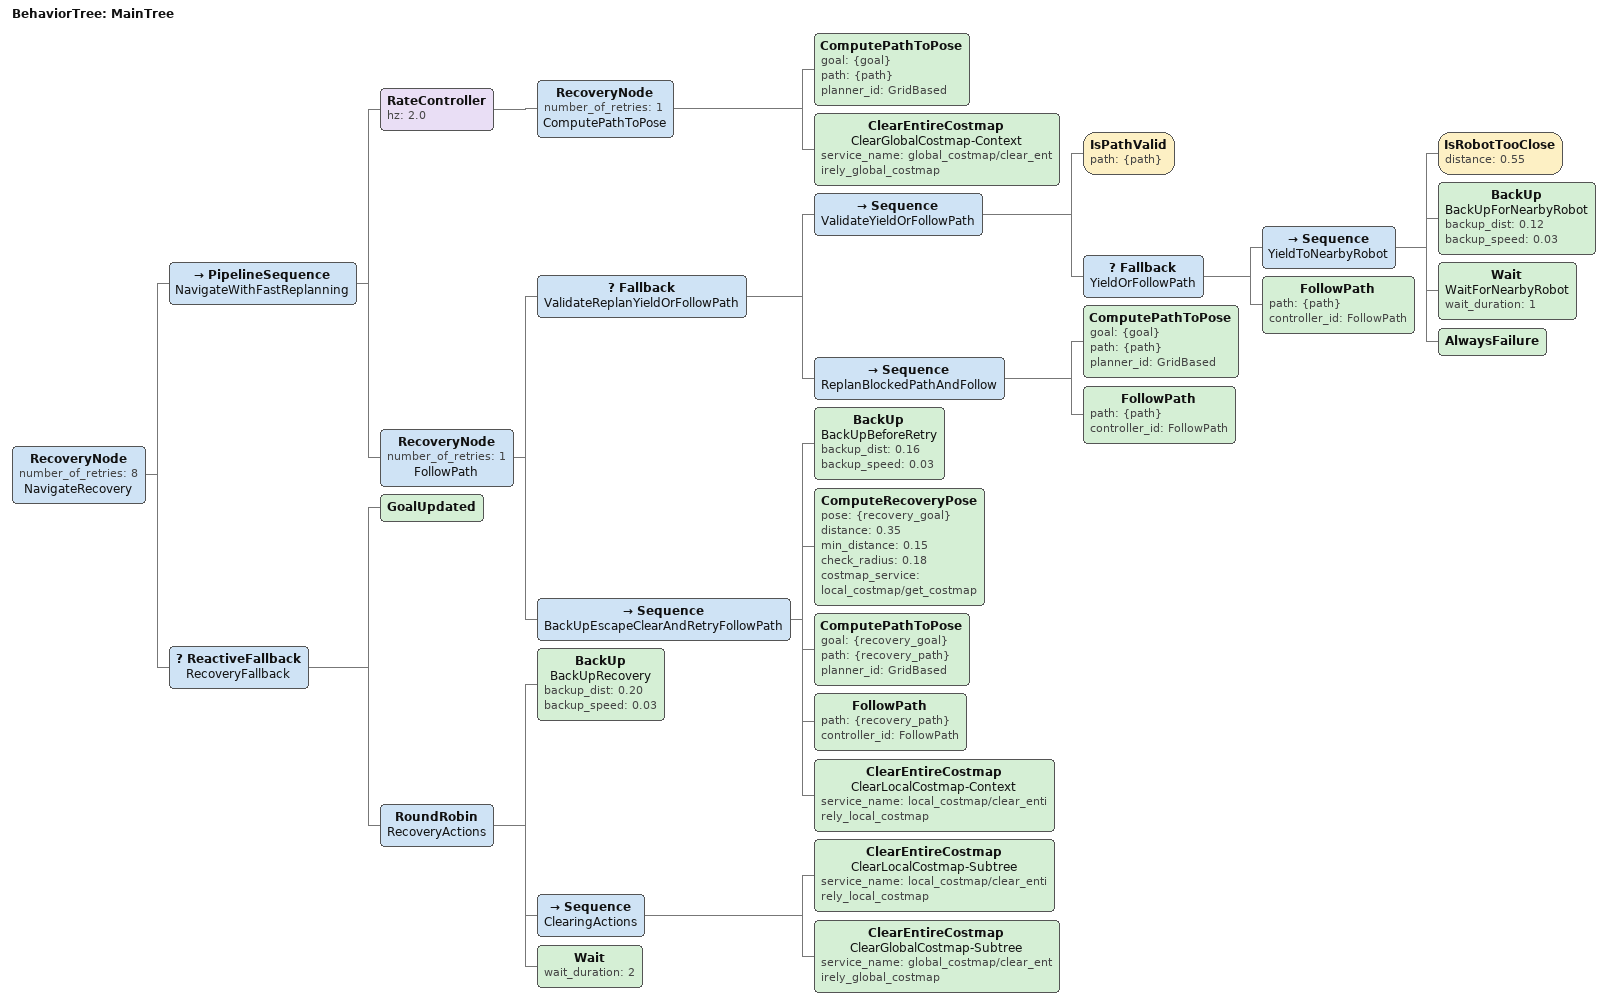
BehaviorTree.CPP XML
<root main_tree_to_execute="MainTree">
  <BehaviorTree ID="MainTree">
    <RecoveryNode number_of_retries="8" name="NavigateRecovery">
      <PipelineSequence name="NavigateWithFastReplanning">
        <RateController hz="2.0">
          <RecoveryNode number_of_retries="1" name="ComputePathToPose">
            <ComputePathToPose goal="{goal}" path="{path}" planner_id="GridBased"/>
            <ClearEntireCostmap name="ClearGlobalCostmap-Context" service_name="global_costmap/clear_entirely_global_costmap"/>
          </RecoveryNode>
        </RateController>
        <RecoveryNode number_of_retries="1" name="FollowPath">
          <Fallback name="ValidateReplanYieldOrFollowPath">
            <Sequence name="ValidateYieldOrFollowPath">
              <IsPathValid path="{path}"/>
              <Fallback name="YieldOrFollowPath">
                <Sequence name="YieldToNearbyRobot">
                  <IsRobotTooClose distance="0.55"/>
                  <BackUp name="BackUpForNearbyRobot" backup_dist="0.12" backup_speed="0.03"/>
                  <Wait name="WaitForNearbyRobot" wait_duration="1"/>
                  <AlwaysFailure/>
                </Sequence>
                <FollowPath path="{path}" controller_id="FollowPath"/>
              </Fallback>
            </Sequence>
            <Sequence name="ReplanBlockedPathAndFollow">
              <ComputePathToPose goal="{goal}" path="{path}" planner_id="GridBased"/>
              <FollowPath path="{path}" controller_id="FollowPath"/>
            </Sequence>
          </Fallback>
          <Sequence name="BackUpEscapeClearAndRetryFollowPath">
            <BackUp name="BackUpBeforeRetry" backup_dist="0.16" backup_speed="0.03"/>
            <ComputeRecoveryPose pose="{recovery_goal}" distance="0.35" min_distance="0.15" check_radius="0.18" costmap_service="local_costmap/get_costmap"/>
            <ComputePathToPose goal="{recovery_goal}" path="{recovery_path}" planner_id="GridBased"/>
            <FollowPath path="{recovery_path}" controller_id="FollowPath"/>
            <ClearEntireCostmap name="ClearLocalCostmap-Context" service_name="local_costmap/clear_entirely_local_costmap"/>
          </Sequence>
        </RecoveryNode>
      </PipelineSequence>
      <ReactiveFallback name="RecoveryFallback">
        <GoalUpdated/>
        <RoundRobin name="RecoveryActions">
          <BackUp name="BackUpRecovery" backup_dist="0.20" backup_speed="0.03"/>
          <Sequence name="ClearingActions">
            <ClearEntireCostmap name="ClearLocalCostmap-Subtree" service_name="local_costmap/clear_entirely_local_costmap"/>
            <ClearEntireCostmap name="ClearGlobalCostmap-Subtree" service_name="global_costmap/clear_entirely_global_costmap"/>
          </Sequence>
          <Wait wait_duration="2"/>
        </RoundRobin>
      </ReactiveFallback>
    </RecoveryNode>
  </BehaviorTree>
</root>
